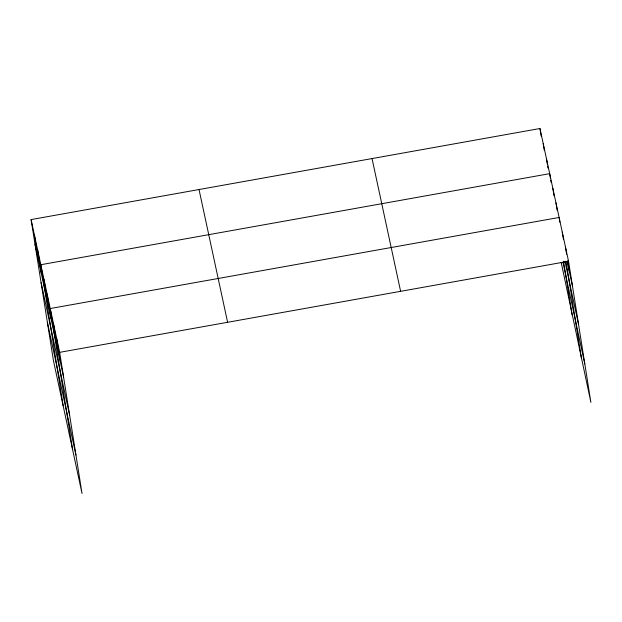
<?xml version="1.0" encoding="UTF-8"?>
<svg xmlns="http://www.w3.org/2000/svg" width="622" height="622" viewBox="0 0 622 622"><rect width="100%" height="100%" fill="white"/><g stroke="black" fill="none" stroke-linecap="round" stroke-linejoin="round"><path stroke-width="0.93" d="M31.1 219.582L59.673 352.34L82.034 493.487L53.453 360.729L31.1 219.582L539.966 128.513L568.547 261.271L590.9 402.418L561.161 262.328M59.673 352.34L568.547 261.271M567.132 261.178L572.434 285.817M564.97 261.318L578.53 324.295M562.91 262.212L584.804 363.94M372.042 158.571L400.622 291.329M199.024 189.531L227.605 322.289M34.987 244.127L63.561 376.885M41.083 282.606L69.656 415.364M47.358 322.25L75.938 455.009M565.406 246.67L566.595 254.219M567.645 260.828L569.285 271.215M562.257 232.068L563.454 239.618M559.862 222.186L559.116 217.467L50.25 308.535L72.603 449.675M566.051 261.248L581.469 358.606M555.975 202.858L557.164 210.415M552.826 188.256L554.023 195.806M550.431 178.374L549.685 173.655L40.819 264.723L63.172 405.863M550.734 180.263L551.03 182.153M563.555 261.217L572.038 314.794M546.443 158.61L547.344 164.27M547.64 166.16L547.943 168.049M543.208 143.565L544.258 150.174M539.966 128.513L541.163 136.07M56.532 337.738L60.42 362.284M53.391 323.137L57.278 347.682M47.101 293.926L50.988 318.472M43.96 279.325L47.847 303.87M37.577 249.679L41.464 274.216M34.342 234.634L38.23 259.172"/></g></svg>
